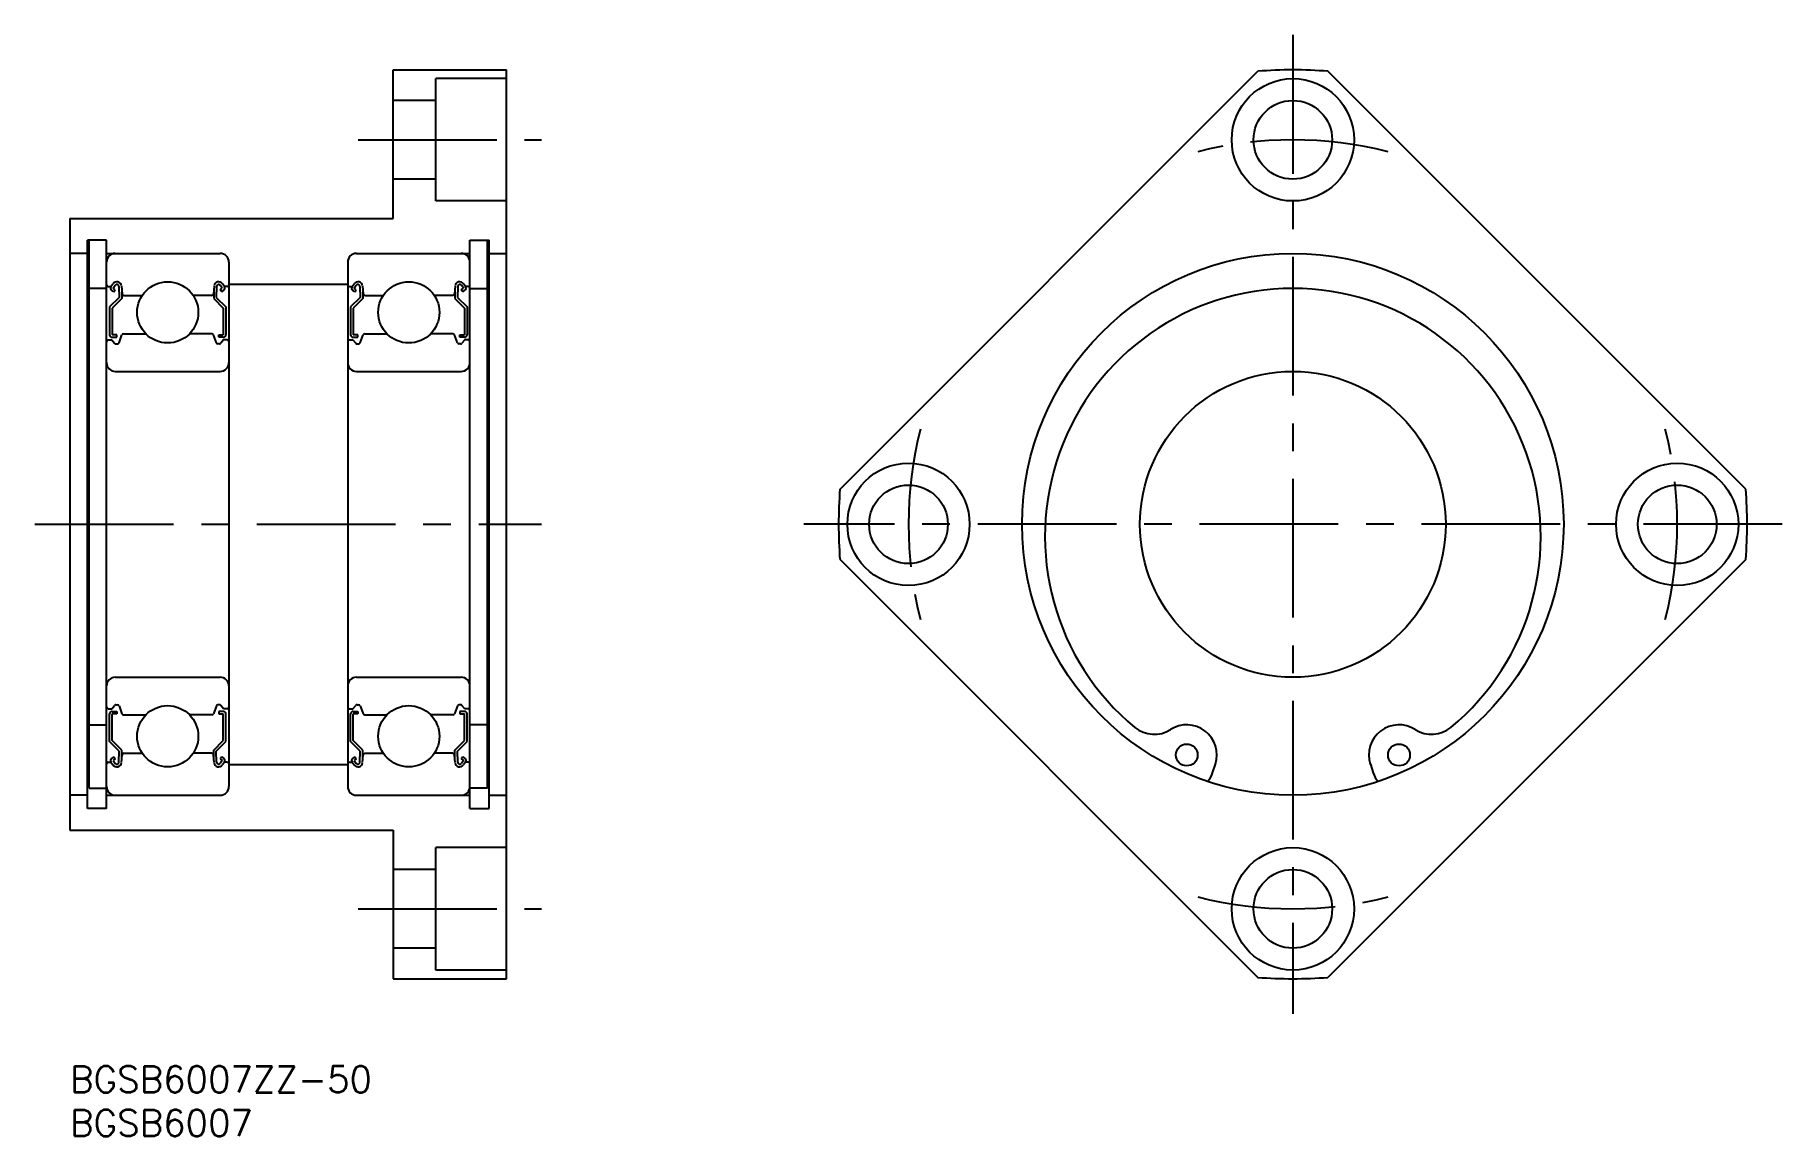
# Model space of a CAD drawing. Extents: x -4 to 196, y -8 to 118.
import ezdxf

# ---------------------------------------------------------------- set-up
doc = ezdxf.new("R2010")
doc.units = 0
doc.header["$LTSCALE"] = 0.5
doc.linetypes.add('CENTER', pattern=[50.8, 31.75, -6.35, 6.35, -6.35])
for name, color, linetype in [('MSM_CENTER', 1, 'CENTER'), ('MSM_CONTINUOUS', 7, 'CONTINUOUS'), ('MSM_PART_NUMBER', 7, 'CONTINUOUS')]:
    doc.layers.add(name, color=color, linetype=linetype)
doc.styles.get("Standard").update_dxf_attribs({"font": 'txt.shx', "height": 3, "bigfont": 'bigfont.shx'})

# ---------------------------------------------------------------- blocks, each defined once
blk = doc.blocks.new('*U6')
at = {"layer": 'MSM_PART_NUMBER'}
blk.add_text('BGSB6007ZZ-50', height=3, dxfattribs=at).set_placement((0, -3))
blk = doc.blocks.new('*U7')
at = {"layer": 'MSM_PART_NUMBER'}
blk.add_text('BGSB6007', height=3, dxfattribs=at).set_placement((0, -8))

msp = doc.modelspace()

# ---------------------------------------------------------------- linework, layer by layer
at = {"layer": 'MSM_CENTER'}
for p, q in [((140, 118), (140, 6)), ((33, 106), (54, 106)), ((-4, 62), (54, 62)), ((196, 62), (84, 62)), ((33, 18), (54, 18))]:
    msp.add_line(p, q, dxfattribs=at)
for start, end in [(75.6664, 104.3336), (165.6664, 194.3336), (345.6664, 14.3336), (255.6664, 284.3336)]:
    msp.add_arc((140, 62), 44, start, end, dxfattribs=at)
at = {"layer": 'MSM_CONTINUOUS'}
for p, q in [((37, 97), (37, 114)), ((37, 114), (50, 114)), ((41.9, 99), (41.9, 113)), ((50, 113), (41.9, 113)), ((50, 10), (50, 114)), ((88.16, 66.02), (135.98, 113.84)), ((191.84, 66.02), (144.02, 113.84)), ((41.9, 110.5), (37, 110.5)), ((41.9, 101.5), (37, 101.5)), ((50, 99), (41.9, 99)), ((0, 97), (37, 97)), ((0, 97), (0, 27)), ((4.2, 94.5), (2, 94.5)), ((2, 29.5), (2, 94.5)), ((2.2, 31.82, -0.5), (2.2, 94.5, -0.5)), ((4.2, 29.5), (4.2, 94.5)), ((45.8, 29.5), (45.8, 94.5)), ((45.8, 94.5), (48, 94.5)), ((47.8, 31.82, -0.5), (47.8, 94.5, -0.5)), ((48, 29.5), (48, 94.5)), ((2, 93), (0, 93)), ((4.2, 93), (17.2, 93)), ((32.8, 93), (45.8, 93)), ((48, 93), (50, 93)), ((18.2, 92), (18.2, 32)), ((31.8, 92), (31.8, 32)), ((4.2, 89), (2.2, 89)), ((4.4, 89.2), (4.7, 89.2)), ((4.7, 89.2), (4.93, 89.53)), ((5.02, 88.61), (4.77, 88.78)), ((4.95, 89.03), (5.18, 89.36)), ((5.19, 88.85), (4.95, 89.03)), ((5.02, 88.61), (5.19, 88.85)), ((5.6, 89.23), (5.64, 87.97)), ((5.89, 89.27), (5.97, 88.38)), ((5.94, 88.72), (5.94, 87.85)), ((6.17, 88.2), (8.29, 88.2)), ((16.23, 88.2), (14.11, 88.2)), ((16.51, 89.27), (16.43, 88.38)), ((16.46, 88.72), (16.46, 87.85)), ((16.8, 89.23), (16.76, 87.97)), ((17.21, 88.85), (17.45, 89.03)), ((17.38, 88.61), (17.21, 88.85)), ((17.45, 89.03), (17.22, 89.36)), ((17.38, 88.61), (17.63, 88.78)), ((17.7, 89.2), (17.47, 89.53)), ((18, 89.2), (17.7, 89.2)), ((18.2, 89.5), (31.8, 89.5)), ((32, 89.2), (32.3, 89.2)), ((32.3, 89.2), (32.53, 89.53)), ((32.62, 88.61), (32.37, 88.78)), ((32.55, 89.03), (32.78, 89.36)), ((32.79, 88.85), (32.55, 89.03)), ((32.62, 88.61), (32.79, 88.85)), ((33.2, 89.23), (33.24, 87.97)), ((33.49, 89.27), (33.57, 88.38)), ((33.54, 88.72), (33.54, 87.85)), ((33.77, 88.2), (35.89, 88.2)), ((43.83, 88.2), (41.71, 88.2)), ((44.11, 89.27), (44.03, 88.38)), ((44.06, 88.72), (44.06, 87.85)), ((44.4, 89.23), (44.36, 87.97)), ((44.81, 88.85), (45.05, 89.03)), ((44.98, 88.61), (44.81, 88.85)), ((45.05, 89.03), (44.82, 89.36)), ((44.98, 88.61), (45.23, 88.78)), ((45.3, 89.2), (45.07, 89.53)), ((45.6, 89.2), (45.3, 89.2)), ((45.8, 89), (47.8, 89)), ((5.64, 87.97), (4.54, 86.87)), ((4.54, 86.87), (4.54, 83.7)), ((5.94, 87.85), (4.84, 86.75)), ((4.84, 86.75), (4.84, 83.7)), ((16.46, 87.85), (17.56, 86.75)), ((16.76, 87.97), (17.86, 86.87)), ((17.56, 86.75), (17.56, 83.7)), ((17.86, 86.87), (17.86, 83.7)), ((33.24, 87.97), (32.14, 86.87)), ((32.14, 86.87), (32.14, 83.7)), ((33.54, 87.85), (32.44, 86.75)), ((32.44, 86.75), (32.44, 83.7)), ((44.06, 87.85), (45.16, 86.75)), ((44.36, 87.97), (45.46, 86.87)), ((45.16, 86.75), (45.16, 83.7)), ((45.46, 86.87), (45.46, 83.7)), ((4.4, 83.1), (4.8, 83.1)), ((4.8, 83.1), (5.12, 82.72)), ((5.36, 83.7), (4.84, 83.7)), ((4.84, 83.4), (5.36, 83.4)), ((5.27, 82.65), (5.45, 82.65)), ((5.36, 83.4), (5.36, 83.7)), ((5.63, 82.78), (5.96, 83.67)), ((6.15, 83.8), (8.7, 83.8)), ((16.25, 83.8), (13.7, 83.8)), ((16.77, 82.78), (16.44, 83.67)), ((17.13, 82.65), (16.95, 82.65)), ((17.04, 83.4), (17.04, 83.7)), ((17.04, 83.7), (17.56, 83.7)), ((17.56, 83.4), (17.04, 83.4)), ((17.6, 83.1), (17.28, 82.72)), ((18, 83.1), (17.6, 83.1)), ((32, 83.1), (32.4, 83.1)), ((32.4, 83.1), (32.72, 82.72)), ((32.96, 83.7), (32.44, 83.7)), ((32.44, 83.4), (32.96, 83.4)), ((32.87, 82.65), (33.05, 82.65)), ((32.96, 83.4), (32.96, 83.7)), ((33.23, 82.78), (33.56, 83.67)), ((33.75, 83.8), (36.3, 83.8)), ((43.85, 83.8), (41.3, 83.8)), ((44.37, 82.78), (44.04, 83.67)), ((44.73, 82.65), (44.55, 82.65)), ((44.64, 83.4), (44.64, 83.7)), ((44.64, 83.7), (45.16, 83.7)), ((45.16, 83.4), (44.64, 83.4)), ((45.2, 83.1), (44.88, 82.72)), ((45.6, 83.1), (45.2, 83.1)), ((5.2, 79.5), (17.2, 79.5)), ((32.8, 79.5), (44.8, 79.5)), ((88.16, 57.98), (135.98, 10.16)), ((191.84, 57.98), (144.02, 10.16)), ((5.2, 44.5), (17.2, 44.5)), ((32.8, 44.5), (44.8, 44.5)), ((4.4, 40.9), (4.8, 40.9)), ((4.54, 37.13), (4.54, 40.3)), ((4.8, 40.9), (5.12, 41.28)), ((4.84, 40.6), (5.36, 40.6)), ((4.84, 37.25), (4.84, 40.3)), ((5.36, 40.3), (4.84, 40.3)), ((5.27, 41.35), (5.45, 41.35)), ((5.36, 40.6), (5.36, 40.3)), ((5.63, 41.22), (5.96, 40.33)), ((6.15, 40.2), (8.7, 40.2)), ((16.25, 40.2), (13.7, 40.2)), ((16.77, 41.22), (16.44, 40.33)), ((17.13, 41.35), (16.95, 41.35)), ((17.04, 40.6), (17.04, 40.3)), ((17.56, 40.6), (17.04, 40.6)), ((17.04, 40.3), (17.56, 40.3)), ((17.6, 40.9), (17.28, 41.28)), ((17.56, 37.25), (17.56, 40.3)), ((18, 40.9), (17.6, 40.9)), ((17.86, 37.13), (17.86, 40.3)), ((32, 40.9), (32.4, 40.9)), ((32.14, 37.13), (32.14, 40.3)), ((32.4, 40.9), (32.72, 41.28)), ((32.44, 40.6), (32.96, 40.6)), ((32.44, 37.25), (32.44, 40.3)), ((32.96, 40.3), (32.44, 40.3)), ((32.87, 41.35), (33.05, 41.35)), ((32.96, 40.6), (32.96, 40.3)), ((33.23, 41.22), (33.56, 40.33)), ((33.75, 40.2), (36.3, 40.2)), ((43.85, 40.2), (41.3, 40.2)), ((44.37, 41.22), (44.04, 40.33)), ((44.73, 41.35), (44.55, 41.35)), ((44.64, 40.6), (44.64, 40.3)), ((45.16, 40.6), (44.64, 40.6)), ((44.64, 40.3), (45.16, 40.3)), ((45.2, 40.9), (44.88, 41.28)), ((45.16, 37.25), (45.16, 40.3)), ((45.6, 40.9), (45.2, 40.9)), ((45.46, 37.13), (45.46, 40.3)), ((2.2, 39.06), (4.2, 39.06)), ((47.8, 39.06), (45.8, 39.06)), ((5.64, 36.03), (4.54, 37.13)), ((5.94, 36.15), (4.84, 37.25)), ((5.6, 34.77), (5.64, 36.03)), ((5.94, 35.28), (5.94, 36.15)), ((16.46, 36.15), (17.56, 37.25)), ((16.46, 35.28), (16.46, 36.15)), ((16.76, 36.03), (17.86, 37.13)), ((16.8, 34.77), (16.76, 36.03)), ((33.24, 36.03), (32.14, 37.13)), ((33.54, 36.15), (32.44, 37.25)), ((33.2, 34.77), (33.24, 36.03)), ((33.54, 35.28), (33.54, 36.15)), ((44.06, 36.15), (45.16, 37.25)), ((44.06, 35.28), (44.06, 36.15)), ((44.36, 36.03), (45.46, 37.13)), ((44.4, 34.77), (44.36, 36.03)), ((4.4, 34.8), (4.7, 34.8)), ((4.7, 34.8), (4.93, 34.47)), ((5.02, 35.39), (4.77, 35.22)), ((5.19, 35.15), (4.95, 34.97)), ((4.95, 34.97), (5.18, 34.64)), ((5.02, 35.39), (5.19, 35.15)), ((5.89, 34.73), (5.97, 35.62)), ((6.17, 35.8), (8.29, 35.8)), ((16.23, 35.8), (14.11, 35.8)), ((16.51, 34.73), (16.43, 35.62)), ((17.38, 35.39), (17.21, 35.15)), ((17.21, 35.15), (17.45, 34.97)), ((17.45, 34.97), (17.22, 34.64)), ((17.38, 35.39), (17.63, 35.22)), ((17.7, 34.8), (17.47, 34.47)), ((18, 34.8), (17.7, 34.8)), ((18.2, 34.5), (31.8, 34.5)), ((32, 34.8), (32.3, 34.8)), ((32.3, 34.8), (32.53, 34.47)), ((32.62, 35.39), (32.37, 35.22)), ((32.79, 35.15), (32.55, 34.97)), ((32.55, 34.97), (32.78, 34.64)), ((32.62, 35.39), (32.79, 35.15)), ((33.49, 34.73), (33.57, 35.62)), ((33.77, 35.8), (35.89, 35.8)), ((43.83, 35.8), (41.71, 35.8)), ((44.11, 34.73), (44.03, 35.62)), ((44.98, 35.39), (44.81, 35.15)), ((44.81, 35.15), (45.05, 34.97)), ((45.05, 34.97), (44.82, 34.64)), ((44.98, 35.39), (45.23, 35.22)), ((45.3, 34.8), (45.07, 34.47)), ((45.6, 34.8), (45.3, 34.8)), ((130.81, 33.55), (131.13, 34.55)), ((148.87, 34.55), (149.19, 33.55)), ((2, 31), (0, 31)), ((2.2, 31.82), (4.2, 31.82)), ((4.2, 31), (17.2, 31)), ((8.25, 31), (8.25, 31)), ((32.8, 31), (45.8, 31)), ((35.85, 31), (35.85, 31)), ((47.8, 31.82), (45.8, 31.82)), ((48, 31), (50, 31)), ((4.2, 29.5), (2, 29.5)), ((45.8, 29.5), (48, 29.5)), ((0, 27), (37, 27)), ((37, 27), (37, 10)), ((41.9, 11), (41.9, 25)), ((50, 25), (41.9, 25)), ((41.9, 22.5), (37, 22.5)), ((41.9, 13.5), (37, 13.5)), ((37, 10), (50, 10)), ((50, 11), (41.9, 11))]:
    msp.add_line(p, q, dxfattribs=at)
for centre, radius in [((140, 106), 7), ((140, 106), 4.5), ((140, 62), 31), ((11.2, 86.25), 3.5), ((38.8, 86.25), 3.5), ((140, 62), 17.5), ((96, 62), 7), ((184, 62), 7), ((96, 62), 4.5), ((184, 62), 4.5), ((11.2, 37.75), 3.5), ((38.8, 37.75), 3.5), ((127.85, 35.61), 1.25), ((152.15, 35.61), 1.25), ((140, 18), 7), ((140, 18), 4.5)]:
    msp.add_circle(centre, radius, dxfattribs=at)
for centre, radius, start, end in [((140, 62), 52, 85.5697, 94.4303), ((5.2, 92), 1, 90, 180), ((17.2, 92), 1, 0, 90), ((32.8, 92), 1, 90, 180), ((44.8, 92), 1, 0, 90), ((4.4, 89.4), 0.2, 180, 270), ((4.95, 89.03), 0.3, 144.9356, 235.0377), ((5.37, 89.23), 0.53, 5.0651, 144.9356), ((5.37, 89.22), 0.23, 2.1311, 144.9356), ((6.17, 88.4), 0.2, 185.0651, 270), ((16.23, 88.4), 0.2, 270, 354.9349), ((17.03, 89.23), 0.53, 35.0644, 174.9349), ((17.03, 89.22), 0.23, 35.0644, 177.8689), ((17.45, 89.03), 0.3, 304.9623, 35.0644), ((18, 89.4), 0.2, 270, 0), ((32, 89.4), 0.2, 180, 270), ((32.55, 89.03), 0.3, 144.9356, 235.0377), ((32.97, 89.23), 0.53, 5.0651, 144.9356), ((32.97, 89.22), 0.23, 2.1311, 144.9356), ((33.77, 88.4), 0.2, 185.0651, 270), ((43.83, 88.4), 0.2, 270, 354.9349), ((44.63, 89.23), 0.53, 35.0644, 174.9349), ((44.63, 89.22), 0.23, 35.0644, 177.8689), ((45.05, 89.03), 0.3, 304.9623, 35.0644), ((45.6, 89.4), 0.2, 270, 0), ((140, 60.62), 28.38, 309.5855, 230.4145), ((4.4, 82.9), 0.2, 90, 180), ((4.84, 83.7), 0.3, 180, 270), ((5.27, 82.85), 0.2, 219.9991, 270), ((5.45, 82.85), 0.2, 270, 339.9703), ((6.15, 83.6), 0.2, 90, 159.9703), ((16.25, 83.6), 0.2, 20.0297, 90), ((16.95, 82.85), 0.2, 200.0297, 270), ((17.13, 82.85), 0.2, 270, 320.0009), ((17.56, 83.7), 0.3, 270, 0), ((18, 82.9), 0.2, 0, 90), ((32, 82.9), 0.2, 90, 180), ((32.44, 83.7), 0.3, 180, 270), ((32.87, 82.85), 0.2, 219.9991, 270), ((33.05, 82.85), 0.2, 270, 339.9703), ((33.75, 83.6), 0.2, 90, 159.9703), ((43.85, 83.6), 0.2, 20.0297, 90), ((44.55, 82.85), 0.2, 200.0297, 270), ((44.73, 82.85), 0.2, 270, 320.0009), ((45.16, 83.7), 0.3, 270, 0), ((45.6, 82.9), 0.2, 0, 90), ((5.2, 80.5), 1, 180, 270), ((17.2, 80.5), 1, 270, 0), ((32.8, 80.5), 1, 180, 270), ((44.8, 80.5), 1, 270, 0), ((140, 62), 52, 175.5697, 184.4303), ((140, 62), 52, 355.5697, 4.4303), ((5.2, 43.5), 1, 90, 180), ((17.2, 43.5), 1, 0, 90), ((32.8, 43.5), 1, 90, 180), ((44.8, 43.5), 1, 0, 90), ((4.4, 41.1), 0.2, 180, 270), ((4.84, 40.3), 0.3, 90, 180), ((5.27, 41.15), 0.2, 90, 140.0009), ((5.45, 41.15), 0.2, 20.0297, 90), ((6.15, 40.4), 0.2, 200.0297, 270), ((16.25, 40.4), 0.2, 270, 339.9703), ((16.95, 41.15), 0.2, 90, 159.9703), ((17.13, 41.15), 0.2, 39.9991, 90), ((17.56, 40.3), 0.3, 0, 90), ((18, 41.1), 0.2, 270, 0), ((32, 41.1), 0.2, 180, 270), ((32.44, 40.3), 0.3, 90, 180), ((32.87, 41.15), 0.2, 90, 140.0009), ((33.05, 41.15), 0.2, 20.0297, 90), ((33.75, 40.4), 0.2, 200.0297, 270), ((43.85, 40.4), 0.2, 270, 339.9703), ((44.55, 41.15), 0.2, 90, 159.9703), ((44.73, 41.15), 0.2, 39.9991, 90), ((45.16, 40.3), 0.3, 0, 90), ((45.6, 41.1), 0.2, 270, 0), ((124.12, 41.42), 3.45, 230.4145, 302.7519), ((127.85, 35.61), 3.45, 342.0968, 122.7519), ((152.15, 35.61), 3.45, 57.2481, 197.9032), ((155.88, 41.42), 3.45, 237.2481, 309.5855), ((4.4, 34.6), 0.2, 90, 180), ((4.95, 34.97), 0.3, 124.9623, 215.0644), ((5.37, 34.77), 0.53, 215.0644, 354.9349), ((5.37, 34.78), 0.23, 215.0644, 357.8689), ((6.17, 35.6), 0.2, 90, 174.9349), ((16.23, 35.6), 0.2, 5.0651, 90), ((17.03, 34.77), 0.53, 185.0651, 324.9356), ((17.03, 34.78), 0.23, 182.1311, 324.9356), ((17.45, 34.97), 0.3, 324.9356, 55.0377), ((18, 34.6), 0.2, 0, 90), ((32, 34.6), 0.2, 90, 180), ((32.55, 34.97), 0.3, 124.9623, 215.0644), ((32.97, 34.77), 0.53, 215.0644, 354.9349), ((32.97, 34.78), 0.23, 215.0644, 357.8689), ((33.77, 35.6), 0.2, 90, 174.9349), ((43.83, 35.6), 0.2, 5.0651, 90), ((44.63, 34.77), 0.53, 185.0651, 324.9356), ((44.63, 34.78), 0.23, 182.1311, 324.9356), ((45.05, 34.97), 0.3, 324.9356, 55.0377), ((45.6, 34.6), 0.2, 0, 90), ((128.43, 34.32), 2.5, 315.909, 342.0968), ((151.57, 34.32), 2.5, 197.9032, 224.091), ((5.2, 32), 1, 180, 270), ((17.2, 32), 1, 270, 0), ((32.8, 32), 1, 180, 270), ((44.8, 32), 1, 270, 0), ((140, 62), 52, 265.5697, 274.4303)]:
    msp.add_arc(centre, radius, start, end, dxfattribs=at)

# ---------------------------------------------------------------- block references
for name in ['*U6', '*U7']:
    msp.add_blockref(name, (0, 0), dxfattribs=at)

doc.saveas('drawing.dxf')
